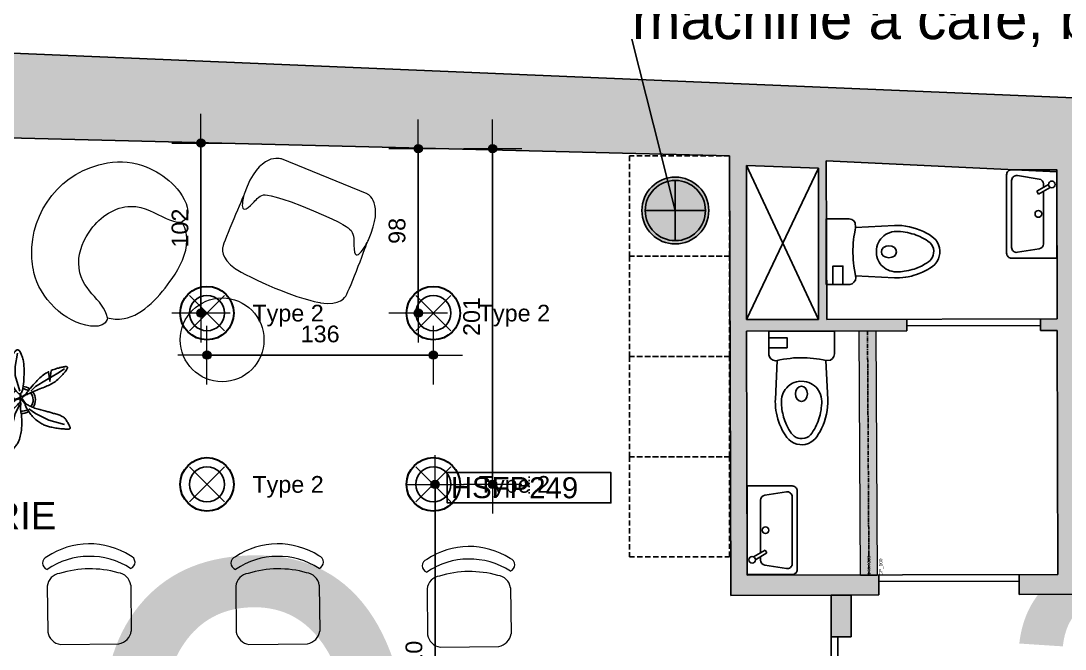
# Model space of a CAD drawing. Header units: inches. Extents: x 2159 to 6977, y 624 to 2731.
# Drawn here: x 2482 to 3107, y 1925 to 2301 of the extents above; entities that cross this region are included whole.
import ezdxf
from ezdxf.enums import TextEntityAlignment as Align

# ---------------------------------------------------------------- set-up
doc = ezdxf.new("R2018")
doc.units = ezdxf.units.IN
doc.header["$MEASUREMENT"] = 0
for name, pattern in [('AXESx2', [4, 2.5, -0.5, 0.5, -0.5]), ('CACHE2', [4.7625, 3.175, -1.5875]), ('POINTILLE2', [3.175, 0, -3.175])]:
    doc.linetypes.add(name, pattern=pattern)
for name, color, linetype in [('DESSIN entresol 1', 7, 'Continuous'), ('M-CLOISON_INFORMATION', 6, 'Continuous'), ('M-COTATION LUMINAIRES', 1, 'Continuous'), ('M-PLOMBERIE', 130, 'Continuous'), ('Mur entresol 1', 7, 'Continuous')]:
    doc.layers.add(name, color=color, linetype=linetype)
for name, color, linetype, true_color in [('M-AGENCEMENT', 7, 'Continuous', 0xf19b00), ('M-LOCAUX_ID', 7, 'Continuous', 0x80dfff), ('M-LUMINAIRES', 7, 'Continuous', 0x000024), ('M-TEXTES ANNOTATIONS', 7, 'Continuous', 0x3d6d7c), ('M-VEGETATION', 7, 'Continuous', 0x50a250)]:
    doc.layers.add(name, color=color, linetype=linetype, true_color=true_color)
for name, color, linetype, lineweight, true_color in [('M-CLOISON BA13', 7, 'Continuous', 5, 0x58ba48), ('M-MOBILIER AUTRE', 7, 'Continuous', 0, 0x214aff), ('MC-MOBILIER', 7, 'Continuous', 0, 0x214aff)]:
    doc.layers.add(name, color=color, linetype=linetype, lineweight=lineweight, true_color=true_color)
doc.styles.add('ARIAL', font='arial.ttf')
doc.styles.add('MC_2013_Libre_15', font='', dxfattribs={"height": 15})
doc.styles.add('MC_Libre_09', font='', dxfattribs={"height": 9})
doc.styles.get("Standard").update_dxf_attribs({"font": 'arial.ttf'})
doc.styles.get('MC_2013_Libre_15').set_extended_font_data('Gotham Book')
doc.styles.get('MC_Libre_09').set_extended_font_data('Gotham Book')
doc.dimstyles.new('MC_1-50', dxfattribs={"dimscale": 50, "dimtxt": 0.2, "dimasz": 0.02, "dimexe": 0, "dimexo": 0, "dimgap": 0.15, "dimtad": 1, "dimdec": 0, "dimzin": 0, "dimdsep": 46, "dimtxsty": 'ARIAL', "dimblk": 'MC_LIGNE_ACCROCHE DE COTE', "dimblk1": 'MC_LIGNE_ACCROCHE DE COTE', "dimblk2": 'MC_LIGNE_ACCROCHE DE COTE', "dimcen": -3, "dimdle": 1.25, "dimse1": 1, "dimse2": 1, "dimclrd": 256, "dimclre": 7, "dimclrt": 256, "dimadec": 0, "dimazin": 0, "dimtfac": 0.75, "dimtdec": 0, "dimtix": 1, "dimtmove": 2, "dimatfit": 2, "dimldrblk": 'DOT', "dimfxl": 1, "dimtvp": 1.5, "dimtolj": 1, "dimtzin": 0, "dimlwd": -1, "dimarcsym": 0})

# ---------------------------------------------------------------- blocks, each defined once
blk = doc.blocks.new('MC_ID_PIECE')
blk.add_ellipse((0, 0), major_axis=(-18.11, 0), ratio=0.57331, start_param=-1.570796, end_param=4.712389)
at = {"style": 'ARIAL'}
for tag, p in [('NUMEROTATION_PIECE', (0, 0)), ('ID_PIECE', (0, -17.97))]:
    blk.add_attdef(tag, text='', height=9, dxfattribs=at).set_placement(p, align=Align.MIDDLE_CENTER)
blk = doc.blocks.new('MC_Legende_PLAN GENERAL')
at = {"lineweight": 30, "flags": 104}
blk.add_attdef('LEGENDES_PLAN_GENERAL', text='', height=6, dxfattribs=at).set_placement((-0.6, 0), align=Align.MIDDLE_LEFT)
blk = doc.blocks.new('chaise')
for p, q in [((3063.07, 42856.77), (3035.57, 42856.77)), ((3028.07, 42849.27), (3028.07, 42814.27)), ((3063.07, 42806.77), (3035.57, 42806.77))]:
    blk.add_line(p, q)
for centre, radius, start, end in [((3036.82, 42848.02), 8.84, 98.1301, 171.86989), ((3061.82, 42848.02), 8.84, 8.13011, 81.86989), ((3076.82, 42855.52), 3.95, 18.43496, 161.56505), ((3035.15, 42831.77), 45.42, 326.60152, 33.39847), ((3042.65, 42831.77), 45.42, 326.60152, 33.39847), ((3010.57, 42831.77), 62.5, 343.73981, 16.2602), ((3036.82, 42815.52), 8.84, 188.13011, 261.8699), ((3061.82, 42815.52), 8.84, 278.1301, 351.86989), ((3076.82, 42808.02), 3.95, 198.43495, 341.56505)]:
    blk.add_arc(centre, radius, start, end)
blk = doc.blocks.new('MUUTO - Fauteuil')
at = {"layer": 'MC-MOBILIER', "lineweight": 18}
for points, knots in [([(4954.09, 9379.41), (4954.09, 9379.41), (4965.9, 9378.91), (4965.17, 9354.31), (4965.17, 9354.31), (4963.81, 9334.1), (4958.24, 9348.08), (4956.97, 9351.28), (4955.43, 9354.79), (4952.25, 9355.92), (4952.25, 9355.92), (4947.47, 9357.95), (4927.97, 9357.95), (4927.97, 9357.95), (4920.39, 9357.94), (4920.39, 9357.94), (4900.67, 9357.87), (4896.82, 9355.4), (4896.82, 9355.4), (4894.5, 9354.16), (4893.33, 9349.9), (4892.96, 9348.95), (4887.5, 9334.59), (4885.91, 9351.54), (4885.91, 9351.54), (4884.2, 9378.71), (4898.57, 9379.41), (4898.57, 9379.41), (4898.57, 9379.41), (4954.09, 9379.41), (4954.09, 9379.41)], [0, 0, 0, 0, 1, 1, 1, 2, 2, 2, 3, 3, 3, 4, 4, 4, 5, 5, 5, 6, 6, 6, 7, 7, 7, 8, 8, 8, 9, 9, 9, 10, 10, 10, 10]), ([(4885.92, 9350.85), (4885.92, 9350.85), (4885.24, 9320.8), (4885.99, 9317.23), (4885.99, 9317.23), (4886.7, 9310.41), (4897.88, 9308.2), (4897.88, 9308.2), (4907.47, 9306.41), (4924.11, 9306.41), (4924.11, 9306.41), (4927.17, 9306.41), (4927.17, 9306.41), (4943.78, 9306.38), (4952.7, 9308.55), (4952.7, 9308.55), (4964.62, 9310.98), (4965.23, 9317.97), (4965.23, 9317.97), (4965.96, 9323.19), (4965.07, 9352.63), (4965.07, 9352.63)], [0, 0, 0, 0, 1, 1, 1, 2, 2, 2, 3, 3, 3, 4, 4, 4, 5, 5, 5, 6, 6, 6, 7, 7, 7, 7])]:
    blk.add_open_spline(points, degree=3, knots=knots, dxfattribs=at)
blk = doc.blocks.new('taccini fauteuil')
at = {"layer": 'MC-MOBILIER', "lineweight": 18}
for points, knots in [([(-25343.73, 29838.41), (-25346.32, 29836.95), (-25349.57, 29837.75), (-25352.07, 29840.93), (-25361.89, 29853.42), (-25359.84, 29874.79), (-25351.05, 29887.52), (-25348.93, 29890.59), (-25345.49, 29894.29), (-25342.14, 29897.05), (-25321.62, 29913.98), (-25291.15, 29914.33), (-25270.53, 29895.28), (-25264.37, 29889.6), (-25260.35, 29883.36), (-25258.13, 29875.49), (-25256.49, 29869.69), (-25255.94, 29863.5), (-25256.4, 29857.5), (-25256.84, 29851.76), (-25259.23, 29843.68), (-25263.8, 29839.6), (-25265.75, 29837.86), (-25268.39, 29837.09), (-25271, 29838.46)], [0, 0, 0, 0, 1, 1, 1, 2, 2, 2, 3, 3, 3, 4, 4, 4, 5, 5, 5, 6, 6, 6, 7, 7, 7, 8, 8, 8, 8]), ([(-25343.73, 29838.41), (-25335.81, 29847.07), (-25341.55, 29861.75), (-25328.48, 29872.06), (-25322.66, 29876.64), (-25315.18, 29878.57), (-25307.9, 29878.72), (-25298.75, 29878.92), (-25288.24, 29875.71), (-25282.48, 29868.34), (-25277.19, 29861.58), (-25276.92, 29854.36), (-25275.18, 29847.16), (-25274.55, 29844.59), (-25273.4, 29840.51), (-25271, 29838.46)], [0, 0, 0, 0, 1, 1, 1, 2, 2, 2, 3, 3, 3, 4, 4, 4, 5, 5, 5, 5]), ([(-25343.73, 29838.41), (-25342.64, 29835.9), (-25340.68, 29832.66), (-25338.02, 29830.29), (-25329.26, 29822.48), (-25313.4, 29821.58), (-25301.38, 29822.31), (-25292.85, 29822.83), (-25284.29, 29824.49), (-25277.98, 29829.26), (-25274.42, 29831.95), (-25272.25, 29835.38), (-25271, 29838.46)], [0, 0, 0, 0, 1, 1, 1, 2, 2, 2, 3, 3, 3, 4, 4, 4, 4])]:
    blk.add_open_spline(points, degree=3, knots=knots, dxfattribs=at)
blk = doc.blocks.new('A$C2DE0114A')
at = {"linetype": 'Continuous'}
for p, q in [((0.561, 1.088), (0.536, 0.939)), ((0.536, 0.939), (0.536, 0.84)), ((0.536, 0.84), (0.586, 0.667)), ((1.007, 0.865), (0.883, 0.791)), ((1.081, 0.914), (1.007, 0.865)), ((0.759, 0.716), (0.709, 0.667)), ((0.883, 0.791), (0.759, 0.716)), ((0.041, 0.518), (0.14, 0.543)), ((0.14, 0.543), (0.289, 0.568)), ((0.289, 0.568), (0.487, 0.568)), ((0.586, 0.518), (0.536, 0.419)), ((0.685, 0.469), (0.759, 0.419)), ((0.536, 0.419), (0.511, 0.32)), ((0.759, 0.419), (0.907, 0.345)), ((0.511, 0.32), (0.487, 0.073)), ((0.907, 0.345), (1.081, 0.296))]:
    blk.add_line(p, q, dxfattribs=at)
for p, q in [((0.53, 0.573), (0.588, 0.594)), ((0.532, 0.566), (0.589, 0.584)), ((0.588, 0.592), (0.588, 0.637)), ((0.589, 0.584), (0.588, 0.54)), ((0.6, 0.598), (0.595, 0.638)), ((0.595, 0.539), (0.597, 0.585)), ((0.597, 0.585), (0.643, 0.528)), ((0.656, 0.633), (0.6, 0.599)), ((0.604, 0.59), (0.658, 0.628)), ((0.648, 0.53), (0.604, 0.591))]:
    blk.add_line(p, q)
for points in [[(0.503, 0.737), (0.495, 0.757), (0.488, 0.776), (0.482, 0.796), (0.477, 0.815), (0.474, 0.834), (0.472, 0.852), (0.471, 0.871), (0.47, 0.89), (0.471, 0.908), (0.472, 0.927), (0.474, 0.945), (0.476, 0.963), (0.48, 0.981), (0.484, 0.999), (0.489, 1.017), (0.495, 1.034), (0.502, 1.051), (0.509, 1.067), (0.516, 1.081), (0.524, 1.095), (0.533, 1.106), (0.541, 1.115), (0.549, 1.121), (0.557, 1.125), (0.564, 1.125), (0.572, 1.121), (0.578, 1.116), (0.585, 1.108), (0.591, 1.098), (0.596, 1.087), (0.602, 1.075), (0.606, 1.063), (0.611, 1.05), (0.615, 1.038), (0.619, 1.025), (0.622, 1.012), (0.625, 0.999), (0.627, 0.985), (0.629, 0.971), (0.631, 0.956), (0.632, 0.94), (0.633, 0.923), (0.634, 0.905), (0.634, 0.886), (0.634, 0.867), (0.633, 0.845), (0.632, 0.823), (0.631, 0.799), (0.629, 0.773), (0.627, 0.748), (0.624, 0.722), (0.62, 0.698), (0.616, 0.677), (0.61, 0.659), (0.603, 0.646), (0.594, 0.638), (0.584, 0.636), (0.573, 0.641), (0.561, 0.65), (0.549, 0.663), (0.536, 0.679), (0.524, 0.697), (0.513, 0.717), (0.503, 0.737)], [(0.751, 0.753), (0.766, 0.77), (0.78, 0.785), (0.794, 0.799), (0.808, 0.813), (0.821, 0.825), (0.835, 0.836), (0.848, 0.847), (0.862, 0.857), (0.876, 0.865), (0.891, 0.874), (0.905, 0.881), (0.92, 0.776), (0.935, 0.894), (0.949, 0.9), (0.964, 0.905), (0.978, 0.91), (0.991, 0.915), (1.005, 0.919), (1.017, 0.922), (1.03, 0.926), (1.041, 0.929), (1.052, 0.931), (1.063, 0.933), (1.072, 0.935), (1.081, 0.936), (1.089, 0.937), (1.096, 0.937), (1.102, 0.937), (1.107, 0.936), (1.111, 0.934), (1.113, 0.931), (1.114, 0.927), (1.113, 0.921), (1.111, 0.915), (1.107, 0.908), (1.102, 0.9), (1.096, 0.891), (1.089, 0.881), (1.081, 0.871), (1.072, 0.861), (1.063, 0.85), (1.053, 0.838), (1.042, 0.827), (1.03, 0.816), (1.018, 0.805), (1.006, 0.794), (0.994, 0.784), (0.982, 0.774), (0.969, 0.765), (0.957, 0.757), (0.944, 0.749), (0.931, 0.742), (0.918, 0.735), (0.904, 0.729), (0.89, 0.723), (0.874, 0.716), (0.859, 0.71), (0.842, 0.704), (0.825, 0.698), (0.808, 0.691), (0.791, 0.684), (0.773, 0.677), (0.756, 0.67), (0.738, 0.663), (0.722, 0.655), (0.706, 0.647), (0.691, 0.64), (0.679, 0.634), (0.668, 0.63), (0.661, 0.628), (0.656, 0.629), (0.656, 0.634), (0.659, 0.642), (0.667, 0.653), (0.677, 0.667), (0.689, 0.683), (0.704, 0.7), (0.719, 0.718), (0.735, 0.736), (0.751, 0.753)], [(0.392, 0.63), (0.366, 0.634), (0.34, 0.637), (0.315, 0.639), (0.291, 0.64), (0.268, 0.64), (0.246, 0.64), (0.226, 0.639), (0.206, 0.638), (0.188, 0.636), (0.172, 0.634), (0.157, 0.632), (0.143, 0.629), (0.13, 0.625), (0.117, 0.622), (0.106, 0.618), (0.095, 0.613), (0.084, 0.608), (0.074, 0.603), (0.064, 0.598), (0.055, 0.592), (0.047, 0.586), (0.039, 0.58), (0.031, 0.574), (0.025, 0.568), (0.019, 0.562), (0.014, 0.555), (0.01, 0.549), (0.006, 0.543), (0.003, 0.537), (0.002, 0.531), (0, 0.524), (0, 0.518), (0, 0.512), (0.002, 0.506), (0.004, 0.5), (0.008, 0.494), (0.013, 0.488), (0.019, 0.483), (0.027, 0.478), (0.037, 0.473), (0.049, 0.468), (0.062, 0.464), (0.078, 0.461), (0.094, 0.458), (0.112, 0.456), (0.132, 0.454), (0.152, 0.453), (0.173, 0.452), (0.195, 0.453), (0.218, 0.454), (0.242, 0.456), (0.266, 0.459), (0.291, 0.463), (0.317, 0.468), (0.344, 0.474), (0.371, 0.481), (0.399, 0.489), (0.427, 0.499), (0.454, 0.509), (0.478, 0.519), (0.499, 0.53), (0.516, 0.542), (0.527, 0.553), (0.532, 0.564), (0.53, 0.574), (0.522, 0.584), (0.508, 0.594), (0.49, 0.603), (0.468, 0.611), (0.444, 0.618), (0.418, 0.624), (0.392, 0.63)], [(0.516, 0.469), (0.505, 0.456), (0.495, 0.444), (0.485, 0.431), (0.476, 0.419), (0.467, 0.406), (0.459, 0.393), (0.452, 0.379), (0.446, 0.366), (0.44, 0.352), (0.435, 0.337), (0.43, 0.322), (0.426, 0.307), (0.423, 0.292), (0.421, 0.277), (0.418, 0.262), (0.417, 0.246), (0.415, 0.231), (0.414, 0.215), (0.414, 0.2), (0.414, 0.185), (0.414, 0.17), (0.414, 0.155), (0.415, 0.141), (0.417, 0.126), (0.418, 0.113), (0.42, 0.099), (0.423, 0.087), (0.425, 0.075), (0.428, 0.064), (0.431, 0.053), (0.434, 0.044), (0.437, 0.036), (0.44, 0.029), (0.443, 0.022), (0.447, 0.017), (0.45, 0.013), (0.453, 0.009), (0.456, 0.007), (0.459, 0.004), (0.462, 0.003), (0.465, 0.001), (0.468, 0), (0.471, 0), (0.475, 0), (0.478, 0.001), (0.482, 0.002), (0.486, 0.004), (0.491, 0.007), (0.496, 0.01), (0.501, 0.014), (0.506, 0.019), (0.512, 0.025), (0.518, 0.031), (0.524, 0.038), (0.53, 0.045), (0.536, 0.052), (0.542, 0.06), (0.549, 0.069), (0.555, 0.078), (0.56, 0.087), (0.566, 0.098), (0.572, 0.109), (0.577, 0.121), (0.582, 0.135), (0.586, 0.149), (0.59, 0.165), (0.594, 0.181), (0.597, 0.197), (0.6, 0.214), (0.603, 0.23), (0.605, 0.247), (0.606, 0.263), (0.608, 0.278), (0.609, 0.292), (0.609, 0.306), (0.609, 0.32), (0.609, 0.333), (0.609, 0.347), (0.608, 0.36), (0.606, 0.374), (0.605, 0.388), (0.603, 0.402), (0.601, 0.417), (0.599, 0.431), (0.597, 0.445), (0.595, 0.459), (0.594, 0.473), (0.594, 0.485), (0.594, 0.497), (0.595, 0.508), (0.596, 0.518), (0.597, 0.526), (0.597, 0.532), (0.596, 0.537), (0.594, 0.539), (0.59, 0.539), (0.584, 0.536), (0.577, 0.531), (0.569, 0.524), (0.559, 0.515), (0.549, 0.504), (0.538, 0.493), (0.527, 0.481), (0.516, 0.469)], [(0.668, 0.465), (0.675, 0.454), (0.682, 0.442), (0.69, 0.431), (0.699, 0.419), (0.708, 0.408), (0.718, 0.396), (0.728, 0.385), (0.738, 0.374), (0.749, 0.363), (0.761, 0.353), (0.772, 0.343), (0.784, 0.334), (0.795, 0.326), (0.807, 0.318), (0.818, 0.31), (0.829, 0.304), (0.84, 0.298), (0.85, 0.293), (0.861, 0.288), (0.871, 0.284), (0.881, 0.281), (0.892, 0.277), (0.904, 0.274), (0.916, 0.271), (0.928, 0.268), (0.942, 0.265), (0.956, 0.262), (0.97, 0.259), (0.984, 0.256), (0.999, 0.254), (1.013, 0.252), (1.027, 0.25), (1.041, 0.249), (1.054, 0.248), (1.067, 0.247), (1.079, 0.247), (1.09, 0.246), (1.1, 0.246), (1.11, 0.246), (1.118, 0.246), (1.125, 0.246), (1.131, 0.246), (1.136, 0.247), (1.14, 0.248), (1.142, 0.25), (1.143, 0.253), (1.144, 0.257), (1.143, 0.263), (1.141, 0.269), (1.137, 0.278), (1.133, 0.287), (1.129, 0.297), (1.123, 0.307), (1.118, 0.317), (1.112, 0.327), (1.105, 0.337), (1.099, 0.346), (1.093, 0.354), (1.087, 0.361), (1.08, 0.368), (1.073, 0.375), (1.065, 0.38), (1.057, 0.386), (1.048, 0.39), (1.038, 0.395), (1.028, 0.399), (1.017, 0.403), (1.006, 0.406), (0.995, 0.41), (0.983, 0.413), (0.972, 0.416), (0.961, 0.419), (0.95, 0.422), (0.94, 0.425), (0.93, 0.429), (0.919, 0.432), (0.909, 0.435), (0.898, 0.438), (0.887, 0.441), (0.874, 0.444), (0.862, 0.447), (0.848, 0.45), (0.835, 0.454), (0.82, 0.457), (0.806, 0.461), (0.792, 0.464), (0.777, 0.468), (0.763, 0.473), (0.749, 0.478), (0.736, 0.483), (0.724, 0.488), (0.712, 0.494), (0.7, 0.499), (0.69, 0.504), (0.681, 0.509), (0.672, 0.514), (0.665, 0.519), (0.659, 0.522), (0.654, 0.526), (0.65, 0.528), (0.647, 0.53), (0.645, 0.53), (0.644, 0.529), (0.644, 0.527), (0.644, 0.523), (0.645, 0.517), (0.647, 0.511), (0.65, 0.503), (0.653, 0.495), (0.657, 0.485), (0.662, 0.475), (0.668, 0.465)]]:
    blk.add_lwpolyline(points, close=True, dxfattribs=at)
for radius, start, end in [(0.149, 55.4621, 85.1348), (0.149, 123.8022, 163.3846), (0.124, 123.3061, 164.633), (0.124, 56.1561, 85.8566), (0.124, 323.0276, 39.4037), (0.149, 325.816, 37.097), (0.149, 200.5744, 226.3792), (0.124, 199.7262, 226.28), (0.124, 263.9554, 299.0217), (0.149, 266.0481, 299.6067)]:
    blk.add_arc((0.61, 0.568), radius, start, end)
blk = doc.blocks.new('SOURIS HSFP')
at = {"color": 0, "linetype": 'POINTILLE2', "ltscale": 0.4}
blk.add_line((0, 4.5), (0, -4.5), dxfattribs=at)
at = {"color": 0}
blk.add_lwpolyline([(-35, 6.5), (35, 6.5), (35, -6.5), (-35, -6.5)], close=True, dxfattribs=at)
at = {"color": 0, "insert": (-33.5, 0), "char_height": 9, "width": 25.1102, "attachment_point": 4, "style": 'ARIAL'}
blk.add_mtext('HSFP', dxfattribs=at)
at = {"color": 0, "style": 'MC_Libre_09'}
blk.add_attdef('HSFP', text='', height=9, dxfattribs=at).set_placement((0, 0), align=Align.MIDDLE_LEFT)
blk = doc.blocks.new('TYPE 2')
at = {"linetype": 'Continuous'}
for p, q in [((919.99, 4451.68), (941.03, 4472.72)), ((941.03, 4451.68), (919.99, 4472.72))]:
    blk.add_line(p, q, dxfattribs=at)
at = {"lineweight": 30}
blk.add_circle((930.51, 4462.2), 16, dxfattribs=at)
blk.add_circle((930.51, 4462.2), 16, dxfattribs=at)
at = {"linetype": 'Continuous'}
blk.add_circle((930.51, 4462.2), 10.52, dxfattribs=at)
at = {"style": 'MC_Libre_09', "flags": 1}
blk.add_attdef('COMPTAGE', text='', height=6.93, dxfattribs=at).set_placement((971.78, 4471.3), align=Align.MIDDLE_CENTER)
at = {"style": 'MC_2013_Libre_15'}
blk.add_attdef('TYPE', text='', height=8.53, dxfattribs=at).set_placement((942.2, 4462.2), align=Align.MIDDLE_LEFT)
blk = doc.blocks.new('SANITAIRE - WC')
at = {"color": 0, "lineweight": -2}
for points in [[(14.55, -17.61), (15.69, -40.96), (15.69, -43.08), (15.56, -45.24), (15.3, -47.51), (14.88, -49.81), (14.36, -51.96), (13.73, -54.02), (12.89, -56.26), (11.99, -58.3), (11.09, -60.06), (10.23, -61.54), (9.16, -63.2), (8.14, -64.48), (6.99, -65.56), (5.57, -66.53), (4.09, -67.24), (2.22, -67.79), (0.62, -67.99), (-1.01, -67.96), (-2.77, -67.67), (-4.37, -67.13), (-6.15, -66.17), (-7.64, -64.98), (-8.86, -63.62), (-9.86, -62.13), (-10.64, -60.84), (-11.53, -59.23), (-12.27, -57.7), (-13.14, -55.64), (-13.74, -54), (-14.15, -52.7), (-14.61, -51), (-15.02, -49.13), (-15.3, -47.5), (-15.51, -45.79), (-15.66, -43.85), (-15.7, -41.88), (-15.69, -40.96), (-14.55, -17.61), (-15.53, -17.73), (-16.97, -17.48), (-18.34, -16.63), (-19.2, -15.49), (-19.61, -14.14), (-19.64, -13.65), (-19.64, 0), (19.64, 0), (19.64, -13.65), (19.31, -15.26), (18.48, -16.5), (17.29, -17.35)], [(12.05, -43.19), (11.98, -44.56), (11.83, -46.05), (11.67, -47.22), (11.41, -48.71), (11.1, -50.07), (10.77, -51.32), (10.4, -52.56), (9.94, -53.87), (9.5, -54.97), (9.03, -56.07), (8.36, -57.45), (7.71, -58.66), (7.05, -59.79), (6.37, -60.86), (5.35, -62.15), (4.3, -63.04), (3.23, -63.67), (1.92, -64.14), (0.41, -64.37), (-0.88, -64.33), (-2.04, -64.11), (-3.25, -63.65), (-4.46, -62.93), (-5.32, -62.18), (-6.17, -61.15), (-6.9, -60.03), (-7.57, -58.91), (-8.39, -57.4), (-8.99, -56.15), (-9.47, -55.06), (-10, -53.7), (-10.39, -52.56), (-10.74, -51.44), (-11.1, -50.07), (-11.29, -49.29), (-11.53, -48.05), (-11.75, -46.7), (-11.87, -45.72), (-11.98, -44.55), (-12.06, -43.12), (-12.08, -42), (-12.01, -40.73), (-11.77, -39.33), (-11.42, -38.1), (-10.97, -36.97), (-10.44, -35.95), (-9.76, -34.92), (-8.9, -33.87), (-8.02, -33), (-7.24, -32.37), (-6.38, -31.79), (-5.39, -31.24), (-4.33, -30.78), (-2.98, -30.36), (-1.96, -30.15), (-0.93, -30.03), (1.53, -30.09), (2.88, -30.33), (4.32, -30.78), (5.55, -31.32), (6.61, -31.93), (7.7, -32.73), (8.68, -33.63), (9.49, -34.56), (10.18, -35.53), (10.81, -36.63), (11.35, -37.88), (11.78, -39.36), (12, -40.66), (12.08, -42)]]:
    blk.add_lwpolyline(points, close=True, dxfattribs=at)
for points in [[(-19.64, -4), (-8.64, -4), (-8.64, -10), (-19.64, -10)], [(-14.51, -17.6), (-13.01, -17.28), (-10.79, -16.88), (-8.73, -16.57), (-6.78, -16.34), (-4.84, -16.1), (-2.89, -16.04), (-0.75, -15.97), (0.88, -16), (3.41, -16.08), (5.17, -16.2), (7.18, -16.38), (8.86, -16.59), (10.74, -16.87), (12.89, -17.26), (14.55, -17.61)]]:
    blk.add_lwpolyline(points, dxfattribs=at)
blk.add_ellipse((-0.07, -37.58), major_axis=(0, -4.54), ratio=0.793734, dxfattribs=at)
blk = doc.blocks.new('SANITAIRE - LAVE MAIN')
at = {"color": 0, "lineweight": -2}
for p, q in [((-17.63, -4.97), (-13.58, -11.83)), ((-15.93, -3.91), (-11.86, -10.81)), ((-11.86, -10.81), (-13.58, -11.83))]:
    blk.add_line(p, q, dxfattribs=at)
blk.add_lwpolyline([(26.5, 0), (-26.5, 0), (-26.5, -27, 0.414214), (-23.5, -30), (23.5, -30, 0.414214), (26.5, -27)], format="xyb", close=True, dxfattribs=at)
blk.add_lwpolyline([(-15.84, -8), (-17.94, -8, 0.369055), (-20.9, -10.53), (-22.95, -23.53, 0.460861), (-19.99, -27), (19.99, -27, 0.460861), (22.95, -23.53), (20.9, -10.53, 0.369055), (17.94, -8), (-13.51, -8)], format="xyb", dxfattribs=at)
blk.add_circle((0, -11), 2, dxfattribs=at)
blk.add_ellipse((-17.7, -2.97), major_axis=(1.41, -1.41), ratio=1, start_param=3.926991, end_param=10.210176, dxfattribs=at)
blk = doc.blocks.new('*U47')
h = blk.add_hatch(color=0)
h.dxf.hatch_style = 1
h.paths.add_polyline_path([(0, 9), (146.43, 9), (146.43, -1), (0, -1)])
at = {"color": 0}
blk.add_lwpolyline([(0, 9), (146.43, 9), (146.43, -1), (0, -1)], close=True, dxfattribs=at)
at = {"layer": 'M-CLOISON_INFORMATION', "color": 6, "linetype": 'AXESx2'}
blk.add_line((0, 4), (146.43, 4), dxfattribs=at)
at = {"layer": 'M-CLOISON_INFORMATION', "color": 6, "style": 'ARIAL'}
for tag, p in [('LONGUEUR_CLOISON', (0.3, 4)), ('NUMERO_CLOISON', (0.02, -3.07))]:
    blk.add_attdef(tag, text='', height=2, dxfattribs=at).set_placement(p, align=Align.MIDDLE_LEFT)
at = {"layer": 'M-CLOISON_INFORMATION', "color": 6, "style": 'ARIAL', "flags": 1}
for tag, p in [('MODELE_CLOISON', (0.02, -6.21)), ('FINITION_CLOISON', (0.02, -9.35)), ('HAUTEUR_SOUS_PLAFOND', (0.02, -12.48))]:
    blk.add_attdef(tag, text='', height=2, dxfattribs=at).set_placement(p, align=Align.MIDDLE_LEFT)
blk = doc.blocks.new('chauffe eau')
h = blk.add_hatch(color=0)
h.dxf.hatch_style = 1
h.paths.add_polyline_path([(-10643.4, 1833.36, 1), (-10603.4, 1833.36, 1)], flags=16)
h.paths.add_polyline_path([(-10887.96, 1749.91), (-10591.47, 1749.91), (-10591.47, 1936.27), (-10887.96, 1936.27)], flags=9)
h = blk.add_hatch(color=0)
h.dxf.hatch_style = 1
edge = h.paths.add_edge_path()
edge.add_arc((-10623.4, 1833.36), 18, 0, 360)
at = {"color": 0}
for radius in [20, 18]:
    blk.add_circle((-10623.4, 1833.36), radius, dxfattribs=at)
blk = doc.blocks.new('FONTAINE A EAU')
h = blk.add_hatch(color=0)
h.dxf.hatch_style = 1
h.paths.add_polyline_path([(-10493.71, -2444.04, 1), (-10453.71, -2444.04, 1)], flags=16)
h.paths.add_polyline_path([(-10738.27, -2527.49), (-10441.78, -2527.49), (-10441.78, -2341.13), (-10738.27, -2341.13)], flags=9)
at = {"color": 0}
for p, q in [((-10473.71, -2426.04), (-10473.71, -2462.04)), ((-10491.71, -2444.04), (-10455.71, -2444.04))]:
    blk.add_line(p, q, dxfattribs=at)
for radius in [20, 18]:
    blk.add_circle((-10473.71, -2444.04), radius, dxfattribs=at)
blk = doc.blocks.new('_Dot')
at = {"color": 0, "linetype": 'ByBlock', "lineweight": -2}
blk.add_line((-0.5, 0), (-1, 0), dxfattribs=at)
at = {"color": 0, "linetype": 'ByBlock', "const_width": 0.5}
blk.add_lwpolyline([(-0.25, 0, 1), (0.25, 0, 1)], format="xyb", close=True, dxfattribs=at)
blk = doc.blocks.new('MC_LIGNE_ACCROCHE DE COTE')
at = {"lineweight": 9}
h = blk.add_hatch(color=256, dxfattribs=at)
edge = h.paths.add_edge_path()
edge.add_arc((0, 0), 2.5, 0, 360)
for points in [[(0, 17.5), (0, -17.5)], [(-17.5, 0), (17.5, 0)]]:
    blk.add_lwpolyline(points, dxfattribs=at)
blk.add_circle((0, 0), 2.5, dxfattribs=at)
blk = doc.blocks.new('*D116')
at = {"layer": 'Defpoints', "color": 0, "transparency": 16777216}
for p in [(2719.98, 2224.18), (2731.47, 2224.18), (2729.03, 2125.75)]:
    blk.add_point(p, dxfattribs=at)
at = {"layer": 'M-COTATION LUMINAIRES', "transparency": 16777216}
blk.add_line((2719.98, 2126.75), (2719.98, 2223.18), dxfattribs=at)
for p, rotation in [((2719.98, 2224.18), 90), ((2719.98, 2125.75), 270)]:
    blk.add_blockref('MC_LIGNE_ACCROCHE DE COTE', p, dxfattribs=dict(at, rotation=rotation))
at = {"layer": 'M-COTATION LUMINAIRES', "lineweight": 50, "transparency": 16777216, "insert": (2707.37, 2174.96), "char_height": 10, "attachment_point": 5, "rotation": 90, "style": 'ARIAL'}
blk.add_mtext('\\A1;98', dxfattribs=at)
blk = doc.blocks.new('*D117')
at = {"layer": 'Defpoints', "color": 0, "transparency": 16777216}
for p in [(2593.53, 2125.75), (2729.03, 2125.75), (2729.03, 2100.61)]:
    blk.add_point(p, dxfattribs=at)
at = {"layer": 'M-COTATION LUMINAIRES', "transparency": 16777216}
blk.add_line((2594.53, 2100.61), (2728.03, 2100.61), dxfattribs=at)
at = {"layer": 'M-COTATION LUMINAIRES', "transparency": 16777216, "rotation": 180}
blk.add_blockref('MC_LIGNE_ACCROCHE DE COTE', (2593.53, 2100.61), dxfattribs=at)
at = {"layer": 'M-COTATION LUMINAIRES', "transparency": 16777216}
blk.add_blockref('MC_LIGNE_ACCROCHE DE COTE', (2729.03, 2100.61), dxfattribs=at)
at = {"layer": 'M-COTATION LUMINAIRES', "lineweight": 50, "transparency": 16777216, "insert": (2661.28, 2113.22), "char_height": 10, "attachment_point": 5, "style": 'ARIAL'}
blk.add_mtext('\\A1;136', dxfattribs=at)
blk = doc.blocks.new('*D119')
at = {"layer": 'Defpoints', "color": 0, "transparency": 16777216}
for p in [(2729.03, 2023.25), (2730.1, 1812.8), (2730.1, 1812.8)]:
    blk.add_point(p, dxfattribs=at)
at = {"layer": 'M-COTATION LUMINAIRES', "transparency": 16777216}
blk.add_line((2730.1, 2022.25), (2730.1, 1813.8), dxfattribs=at)
for p, rotation in [((2730.1, 2023.25), 90), ((2730.1, 1812.8), 270)]:
    blk.add_blockref('MC_LIGNE_ACCROCHE DE COTE', p, dxfattribs=dict(at, rotation=rotation))
at = {"layer": 'M-COTATION LUMINAIRES', "lineweight": 50, "transparency": 16777216, "insert": (2717.49, 1918.02), "char_height": 10, "attachment_point": 5, "rotation": 90, "style": 'ARIAL'}
blk.add_mtext('\\A1;210', dxfattribs=at)

msp = doc.modelspace()

# ---------------------------------------------------------------- hatches: boundary and pattern name
at = {"layer": 'Mur entresol 1'}
h = msp.add_hatch(color=256, dxfattribs=at)
h.paths.add_polyline_path([(2474.52, 2230.56), (2906.39, 2219.83), (2907.16, 1956.83), (2967.16, 1957.01), (2979.16, 1957.04), (2995.72, 1957.09), (2995.68, 1969.09), (2916.98, 1968.86), (2916.55, 2114.86), (3012.55, 2115.14), (3012.53, 2122.14), (2964.53, 2122), (2964.25, 2216.85), (3102.27, 2210.4), (3102.53, 2122.4), (3092.53, 2122.38), (3092.55, 2115.38), (3102.55, 2115.4), (3102.97, 1969.41), (3079.68, 1969.34), (3079.72, 1957.34), (3193.46, 1957.67), (3193.43, 1969.67), (3114.72, 1969.44), (3114.3, 2115.44), (3210.29, 2115.72), (3210.27, 2122.72), (3162.94, 2122.59), (3162.69, 2207.58), (3300.71, 2201.13), (3300.94, 2122.99), (3300.94, 2122.99), (3290.27, 2122.96), (3290.29, 2115.95), (3300.29, 2115.98), (3300.72, 1969.98), (3277.43, 1969.92), (3277.46, 1957.92), (3467.12, 1958.47), (3467.08, 1970.47), (3428.55, 1970.36), (3321.43, 1970.05), (3320.77, 2195.53), (3550.79, 2189.2), (3551.43, 1970.72), (3547.08, 1970.71), (3547.12, 1958.71), (3567.15, 1958.77), (3566.99, 2013.77), (3597.18, 2013.85), (3597.14, 2030.71), (3579.14, 2030.68), (3578.9, 2186.42), (3698.91, 2182.02), (3699.14, 2030.86), (3681.14, 2030.83), (3681.18, 2014.1), (3728.99, 2014.24), (3728.63, 2139.24), (3728.46, 2194.45), (5408.09, 2124.15), (5409.02, 2146.33), (5490.95, 2142.9), (5490.02, 2120.72), (5670.86, 2113.15), (5670.98, 2093.69), (5727.98, 2094.04), (5727.9, 2107.04), (6009.42, 2095.53), (6017.67, 2095.58), (6439.83, 2075.59), (6444.83, 2075.35), (6494.71, 2072.99), (6494.49, 1967.47), (6444.6, 1967.58), (6444.61, 1972.58), (6439.61, 1972.59), (6439.59, 1962.59), (6494.48, 1962.47), (6494.57, 1948.17), (6545.42, 1947.49), (6547.2, 2079.76), (6556.03, 2080.2), (6556.79, 2110.51), (2377.13, 2285.44), (2391.26, 2071.88), (2424.59, 2074.41), (2430.56, 2075), (2474.51, 2091.2)])
h.paths.add_polyline_path([(2916.58, 2214.12), (2959.58, 2212.48), (2959.58, 2122), (2916.58, 2122)], flags=16)
h.paths.add_polyline_path([(3111.58, 2206.2), (3155.76, 2202.96), (3155.94, 2122.56), (3111.58, 2122.44)], flags=16)
h = msp.add_hatch(color=256, dxfattribs=at)
h.paths.add_polyline_path([(2967.23, 1932.01), (2979.23, 1932.04), (2979.16, 1957.04), (2967.16, 1957.01)])
h.paths.add_polyline_path([(2979.5, 1839.04), (2967.5, 1839.01), (2967.58, 1814.01), (2979.58, 1814.04)])

# ---------------------------------------------------------------- linework, layer by layer
at = {"color": 1}
msp.add_line((2474.52, 2230.56), (2906.39, 2219.83), dxfattribs=at)
at = {"layer": 'DESSIN entresol 1'}
for p, q in [((6556.79, 2110.51), (2377.13, 2285.44)), ((2474.52, 2230.56), (2906.39, 2219.83)), ((2906.39, 2219.83), (2907.16, 1956.83)), ((2916.58, 2214.12), (2959.58, 2212.48)), ((2916.58, 2122), (2916.58, 2214.12)), ((2916.58, 2214.12), (2959.58, 2122)), ((2964.25, 2216.85), (2964.53, 2122)), ((2964.25, 2216.85), (3102.27, 2210.4)), ((2916.58, 2122), (2959.58, 2212.48)), ((2959.58, 2212.48), (2959.58, 2122)), ((3102.27, 2210.4), (3102.53, 2122.4)), ((2959.58, 2122), (2916.58, 2122)), ((2964.53, 2122), (3102.53, 2122.4)), ((3012.55, 2115.14), (3012.53, 2122.14)), ((3092.55, 2115.38), (3092.53, 2122.38)), ((2916.55, 2114.86), (3012.55, 2115.14)), ((2916.98, 1968.86), (2916.55, 2114.86)), ((3012.54, 2118.14), (3092.54, 2118.38)), ((3092.55, 2115.38), (3102.55, 2115.4)), ((3102.97, 1969.41), (3102.55, 2115.4)), ((2916.98, 1968.86), (3102.97, 1969.41)), ((3079.72, 1957.34), (3079.68, 1969.34)), ((2995.72, 1957.09), (2995.68, 1969.09)), ((2995.69, 1965.09), (3079.69, 1965.34)), ((2967.16, 1957.01), (2907.16, 1956.83)), ((2967.16, 1957.01), (2979.16, 1957.04)), ((2967.16, 1957.01), (2967.58, 1814.01)), ((2979.16, 1957.04), (2995.72, 1957.09)), ((2979.16, 1957.04), (2979.23, 1932.04)), ((3079.72, 1957.34), (3193.46, 1957.67)), ((2967.23, 1932.01), (2979.23, 1932.04)), ((2971.23, 1932.02), (2971.5, 1839.02))]:
    msp.add_line(p, q, dxfattribs=at)
at = {"layer": 'M-AGENCEMENT', "linetype": 'CACHE2'}
for points in [[(2906.39, 2219.83), (2846.39, 2219.83), (2846.39, 2159.83), (2906.39, 2159.83), (2906.39, 2219.83)], [(2906.39, 2159.83), (2846.39, 2159.83), (2846.39, 2099.83), (2906.39, 2099.83), (2906.39, 2159.83)], [(2906.39, 2099.83), (2846.39, 2099.83), (2846.39, 2039.83), (2906.39, 2039.83), (2906.39, 2099.83)], [(2906.39, 2039.83), (2846.39, 2039.83), (2846.39, 1979.83), (2906.39, 1979.83), (2906.39, 2039.83)]]:
    msp.add_lwpolyline(points, dxfattribs=at)
at = {"layer": 'M-MOBILIER AUTRE'}
msp.add_circle((2602.59, 2109.75), 25.06, dxfattribs=at)
at = {"layer": 'M-PLOMBERIE'}
msp.add_lwpolyline([(2847.91, 2289.79), (2873.91, 2187.13)], dxfattribs=at)

# ---------------------------------------------------------------- block references
at = {"layer": 'M-CLOISON BA13', "color": 99, "true_color": 0x1c3d17, "rotation": 90.3476493179868}
msp.add_blockref('*U47', (2993.85, 1968.72), dxfattribs=at).add_auto_attribs({'NUMERO_CLOISON': 'CP_100', 'LONGUEUR_CLOISON': '146.4280'})
at = {"layer": 'M-LOCAUX_ID', "xscale": 1.82, "yscale": 1.82, "zscale": 1.82}
msp.add_blockref('MC_ID_PIECE', (2330.41, 2037.32), dxfattribs=at).add_auto_attribs({'NUMEROTATION_PIECE': '4', 'ID_PIECE': 'ESPACE COMMUN - TISANERIE'})
at = {"layer": 'M-LOCAUX_ID'}
ref = msp.add_blockref('MC_Legende_PLAN GENERAL', (2290.88, 1966.51), dxfattribs=at)
lines = msp.add_mtext('19m²', dxfattribs={"layer": '0', "insert": (2289.45, 1976.33), "char_height": 300, "width": 17.6724, "attachment_point": 1})
ref.add_attrib('LEGENDES_PLAN_GENERAL', '', (2289.45, 1976.33), dxfattribs={"flags": 104}).embed_mtext(lines)
at = {"layer": 'M-LUMINAIRES'}
ref = msp.add_blockref('TYPE 2', (1663.01, -2336.45), dxfattribs=at)
ref.add_attrib('TYPE', '    Type 2', dxfattribs={"layer": '0', "height": 10, "style": 'ARIAL'}).set_placement((2605.21, 2125.75), align=Align.MIDDLE_LEFT)
ref = msp.add_blockref('TYPE 2', (1798.51, -2336.45), dxfattribs=at)
ref.add_attrib('TYPE', '    Type 2', dxfattribs={"layer": '0', "height": 10, "style": 'ARIAL'}).set_placement((2740.71, 2125.75), align=Align.MIDDLE_LEFT)
ref = msp.add_blockref('TYPE 2', (1663.01, -2438.95), dxfattribs=at)
ref.add_attrib('TYPE', '    Type 2', dxfattribs={"layer": '0', "height": 10, "style": 'ARIAL'}).set_placement((2605.21, 2023.25), align=Align.MIDDLE_LEFT)
ref = msp.add_blockref('TYPE 2', (1798.51, -2438.95), dxfattribs=at)
ref.add_attrib('TYPE', '    Type 2', dxfattribs={"layer": '0', "height": 10, "style": 'ARIAL'}).set_placement((2740.71, 2023.25), align=Align.MIDDLE_LEFT)
at = {"layer": 'M-MOBILIER AUTRE'}
for name, p, rotation in [('taccini fauteuil', (41645.31, 3837.29), 52.16642115763035), ('MUUTO - Fauteuil', (-5436.16, -4621.28, 0), 337.8429921626212), ('chaise', (45387.24, -604.88, 0), 90.66257610445798), ('chaise', (45500.08, -604.88, 0), 90.66257610445798), ('chaise', (45614.59, -606.48, 0), 90.66257610445798)]:
    msp.add_blockref(name, p, dxfattribs=dict(at, rotation=rotation))
at = {"layer": 'M-PLOMBERIE', "color": 5, "true_color": 0x1219eb}
msp.add_blockref('chauffe eau', (13497.31, 353.76), dxfattribs=at)
at = {"layer": 'M-PLOMBERIE', "color": 93}
msp.add_blockref('FONTAINE A EAU', (13347.62, 4631.16), dxfattribs=at)
at = {"layer": 'M-PLOMBERIE'}
for p, rotation in [((3102.25, 2185.1), 270), ((2916.9, 1995.82), 90)]:
    msp.add_blockref('SANITAIRE - LAVE MAIN', p, dxfattribs=dict(at, rotation=rotation))
at = {"layer": 'M-PLOMBERIE', "color": 250, "rotation": 89.99999999999999}
msp.add_blockref('SANITAIRE - WC', (2964.25, 2162.53), dxfattribs=at)
at = {"layer": 'M-PLOMBERIE'}
msp.add_blockref('SANITAIRE - WC', (2949.49, 2115), dxfattribs=at)
at = {"layer": 'M-TEXTES ANNOTATIONS'}
ref = msp.add_blockref('SOURIS HSFP', (2786.41, 2021.23), dxfattribs=dict(at, xscale=1.4, yscale=1.4, zscale=1.4))
ref.add_attrib('HSFP', '249', dxfattribs={"layer": '0', "height": 12.6, "style": 'ARIAL'}).set_placement((2786.41, 2021.23), align=Align.MIDDLE_LEFT)
at = {"layer": 'M-VEGETATION', "xscale": 54, "yscale": 54, "zscale": 54}
msp.add_blockref('A$C2DE0114A', (2449.85, 2043.11), dxfattribs=at)

# ---------------------------------------------------------------- texts
at = {"layer": 'M-PLOMBERIE', "insert": (2847.91, 2481.42), "char_height": 25, "attachment_point": 1, "style": 'ARIAL'}
msp.add_mtext_dynamic_manual_height_columns("5 arrivées d'eau ^J4 évacuations ^J- ^JLave vaisselle, évier, fontaine à eau, machine à café, ballon d'eau chaude", width=595.7228, gutter_width=2, heights=[212.22], dxfattribs=at)

# ---------------------------------------------------------------- dimensions: what is measured, and where the dimension line sits
at = {"layer": 'M-COTATION LUMINAIRES', "color": 1, "lineweight": 50}
for base, p1, p2 in [((2589.93, 2227.54), (2593.53, 2125.75), (2596.06, 2227.54)), ((2764.52, 2224.18), (2729.03, 2023.25), (2729.03, 2224.18))]:
    msp.add_linear_dim(base=base, p1=p1, p2=p2, angle=90, dimstyle='MC_1-50', dxfattribs=at).render()
for base, p1, p2, picture, middle in [((2719.98, 2224.18), (2729.03, 2125.75), (2731.47, 2224.18), '*D116', (2707.37, 2174.96)), ((2730.1, 1812.8), (2729.03, 2023.25), (2730.1, 1812.8), '*D119', (2717.49, 1918.02))]:
    dim = msp.add_linear_dim(base=base, p1=p1, p2=p2, angle=90, dimstyle='MC_1-50', dxfattribs=at)
    dim.commit()
    dim.dimension.update_dxf_attribs({"geometry": picture, "text_midpoint": middle})
dim = msp.add_linear_dim(base=(2729.02784037, 2100.6135527), p1=(2593.52784037, 2125.74533988), p2=(2729.02784037, 2125.74533988), dimstyle='MC_1-50', dxfattribs=at)
dim.commit()
dim.dimension.update_dxf_attribs({"geometry": '*D117', "text_midpoint": (2661.27784037, 2113.22269321)})

doc.saveas('drawing.dxf')
